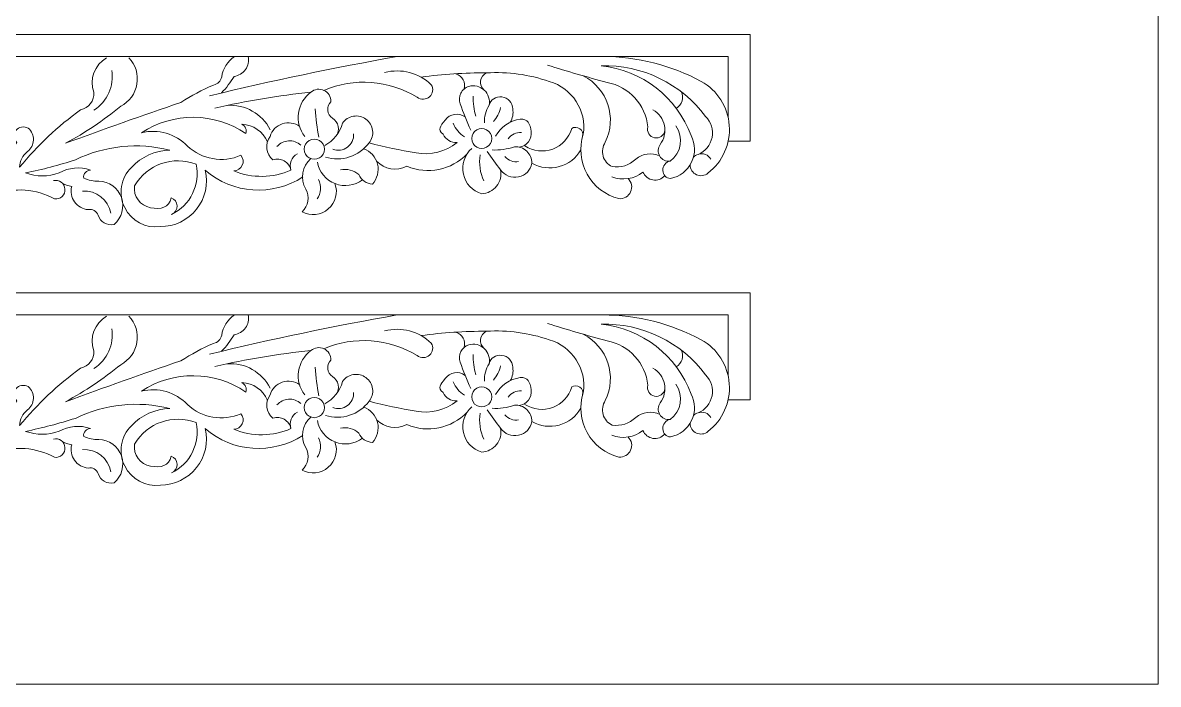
# Model space of a CAD drawing. Header units: millimetres. Extents: x 5148 to 5392, y 1931 to 2186.
# Drawn here: x 5275.2 to 5392.1, y 2064.4 to 2132.4 of the extents above; entities that cross this region are included whole.
import ezdxf

# ---------------------------------------------------------------- set-up
doc = ezdxf.new("R2010")
doc.units = ezdxf.units.MM
doc.header["$MEASUREMENT"] = 0
doc.layers.add('SITARA ALL', color=18, linetype='Continuous', true_color=0x000000)

msp = doc.modelspace()

# ---------------------------------------------------------------- linework, layer by layer
at = {"layer": 'SITARA ALL', "lineweight": 9}
for points, knots in [([(5148.05, 2186.35), (5148.05, 2186.35), (5392.05, 2186.35), (5392.05, 2186.35), (5392.05, 2186.35), (5392.05, 2064.35), (5392.05, 2064.35), (5392.05, 2064.35), (5148.05, 2064.35), (5148.05, 2064.35), (5148.05, 2064.35), (5148.05, 2186.35), (5148.05, 2186.35)], [0, 0, 0, 0, 0.25, 0.25, 0.25, 0.5, 0.5, 0.5, 0.75, 0.75, 0.75, 1, 1, 1, 1]), ([(5152.32, 2120.21), (5152.32, 2120.21), (5150.05, 2120.21), (5150.05, 2120.21), (5150.05, 2120.21), (5150.05, 2131.19), (5150.05, 2131.19), (5150.05, 2131.19), (5350.05, 2131.19), (5350.05, 2131.19), (5350.05, 2131.19), (5350.05, 2120.21), (5350.05, 2120.21), (5350.05, 2120.21), (5347.79, 2120.21), (5347.79, 2120.21)], [0, 0, 0, 0, 0.166667, 0.166667, 0.166667, 0.333333, 0.333333, 0.333333, 0.5, 0.5, 0.5, 0.666667, 0.666667, 0.666667, 1, 1, 1, 1]), ([(5347.79, 2122.64), (5347.79, 2122.64), (5347.79, 2128.93), (5347.79, 2128.93), (5347.79, 2128.93), (5152.32, 2128.93), (5152.32, 2128.93), (5152.32, 2128.93), (5152.32, 2122.64), (5152.32, 2122.64)], [0, 0, 0, 0, 0.25, 0.25, 0.25, 0.5, 0.5, 0.5, 1, 1, 1, 1]), ([(5265.72, 2114.22), (5269.3, 2115.03), (5272.44, 2117.12), (5274.58, 2120.1), (5274.25, 2120.43), (5274.21, 2120.95), (5274.49, 2121.33), (5274.77, 2121.7), (5275.34, 2121.78), (5275.75, 2121.56), (5276.1, 2121.26), (5276.3, 2120.81), (5276.29, 2120.34), (5276.27, 2119.87), (5276.04, 2119.43), (5275.67, 2119.15), (5275.17, 2118.76), (5274.88, 2118.17), (5274.87, 2117.54), (5276.69, 2119.78), (5278.8, 2121.76), (5281.14, 2123.45), (5281.99, 2123.62), (5282.58, 2124.39), (5282.52, 2125.25), (5282.02, 2126.59), (5282.57, 2128.09), (5283.82, 2128.79)], [0, 0, 0, 0, 0.1, 0.1, 0.1, 0.2, 0.2, 0.2, 0.3, 0.3, 0.3, 0.4, 0.4, 0.4, 0.5, 0.5, 0.5, 0.6, 0.6, 0.6, 0.7, 0.7, 0.7, 0.8, 0.8, 0.8, 1, 1, 1, 1]), ([(5296.97, 2128.93), (5296.27, 2128.44), (5295.79, 2127.69), (5295.66, 2126.84), (5295.58, 2126.42), (5295.25, 2126.08), (5294.82, 2126), (5293.65, 2125.49), (5292.53, 2124.89), (5291.45, 2124.21), (5287.49, 2122.85), (5283.54, 2121.45), (5279.6, 2120.01), (5281.61, 2121.09), (5283.51, 2122.37), (5285.27, 2123.81), (5286.16, 2124.27), (5286.77, 2125.12), (5286.94, 2126.1), (5287.1, 2127.08), (5286.8, 2128.08), (5286.11, 2128.8)], [0, 0, 0, 0, 0.125, 0.125, 0.125, 0.25, 0.25, 0.25, 0.375, 0.375, 0.375, 0.5, 0.5, 0.5, 0.625, 0.625, 0.625, 0.75, 0.75, 0.75, 1, 1, 1, 1]), ([(5295.65, 2125.19), (5296.14, 2125.7), (5296.57, 2126.28), (5296.93, 2126.89), (5297.4, 2126.95), (5297.83, 2127.2), (5298.11, 2127.59), (5298.38, 2127.98), (5298.48, 2128.46), (5298.38, 2128.93)], [0, 0, 0, 0, 0.25, 0.25, 0.25, 0.5, 0.5, 0.5, 1, 1, 1, 1]), ([(5343.87, 2117.78), (5343.87, 2117.35), (5344.13, 2116.95), (5344.53, 2116.77), (5344.92, 2116.59), (5345.38, 2116.65), (5345.71, 2116.94), (5347.22, 2118.1), (5348.04, 2119.95), (5347.9, 2121.85), (5347.76, 2123.75), (5346.69, 2125.44), (5345.02, 2126.37), (5341.91, 2128.05), (5338.43, 2128.93), (5334.89, 2128.93)], [0, 0, 0, 0, 0.166667, 0.166667, 0.166667, 0.333333, 0.333333, 0.333333, 0.5, 0.5, 0.5, 0.666667, 0.666667, 0.666667, 1, 1, 1, 1]), ([(5312.43, 2127.28), (5314.14, 2127.74), (5315.97, 2127.26), (5317.23, 2126.02), (5317.48, 2125.62), (5317.41, 2125.1), (5317.06, 2124.79), (5316.71, 2124.47), (5316.16, 2124.47), (5315.78, 2124.75), (5312.88, 2126.51), (5309.3, 2126.78), (5306.17, 2125.45)], [0, 0, 0, 0, 0.2, 0.2, 0.2, 0.4, 0.4, 0.4, 0.6, 0.6, 0.6, 1, 1, 1, 1]), ([(5316.19, 2126.81), (5318.42, 2127.11), (5320.67, 2127.26), (5322.92, 2127.25), (5325.1, 2127.38), (5327.29, 2127.08), (5329.36, 2126.37), (5331.73, 2125.7), (5333.24, 2123.37), (5332.88, 2120.93), (5332.43, 2119.57), (5332.58, 2118.08), (5333.27, 2116.82), (5333.97, 2115.57), (5335.15, 2114.66), (5336.54, 2114.31), (5337.05, 2114.26), (5337.54, 2114.54), (5337.75, 2115.01), (5337.96, 2115.48), (5337.86, 2116.02), (5337.48, 2116.37)], [0, 0, 0, 0, 0.125, 0.125, 0.125, 0.25, 0.25, 0.25, 0.375, 0.375, 0.375, 0.5, 0.5, 0.5, 0.625, 0.625, 0.625, 0.75, 0.75, 0.75, 1, 1, 1, 1]), ([(5322.92, 2127.25), (5322.59, 2127.1), (5322.36, 2126.79), (5322.31, 2126.42), (5322.27, 2126.06), (5322.41, 2125.71), (5322.69, 2125.48)], [0, 0, 0, 0, 0.333333, 0.333333, 0.333333, 1, 1, 1, 1]), ([(5341.27, 2121.33), (5341.24, 2121.09), (5341.11, 2120.86), (5340.9, 2120.72), (5340.7, 2120.58), (5340.45, 2120.52), (5340.21, 2120.57), (5339.96, 2120.62), (5339.75, 2120.77), (5339.62, 2120.98), (5339.49, 2121.19), (5339.46, 2121.45), (5339.53, 2121.69), (5339.28, 2123.97), (5337.58, 2125.82), (5335.33, 2126.27), (5333.27, 2126.81), (5331.23, 2127.41), (5329.19, 2128.05)], [0, 0, 0, 0, 0.142857, 0.142857, 0.142857, 0.285714, 0.285714, 0.285714, 0.428571, 0.428571, 0.428571, 0.571429, 0.571429, 0.571429, 0.714286, 0.714286, 0.714286, 1, 1, 1, 1]), ([(5341.82, 2118.17), (5341.36, 2118.1), (5341.03, 2117.67), (5341.07, 2117.21), (5341.11, 2116.74), (5341.39, 2116.39), (5341.86, 2116.39), (5342.8, 2116.57), (5343.61, 2117.19), (5344.02, 2118.06), (5344.44, 2118.93), (5344.42, 2119.94), (5343.97, 2120.79), (5342.5, 2124.75), (5338.91, 2127.54), (5334.7, 2127.97), (5338.92, 2128.1), (5342.95, 2126.15), (5345.47, 2122.76), (5346.04, 2122.2), (5346.28, 2121.39), (5346.13, 2120.6), (5345.97, 2119.82), (5345.43, 2119.16), (5344.69, 2118.86), (5344.51, 2118.81), (5344.35, 2118.72), (5344.22, 2118.59)], [0, 0, 0, 0, 0.1, 0.1, 0.1, 0.2, 0.2, 0.2, 0.3, 0.3, 0.3, 0.4, 0.4, 0.4, 0.5, 0.5, 0.5, 0.6, 0.6, 0.6, 0.7, 0.7, 0.7, 0.8, 0.8, 0.8, 1, 1, 1, 1]), ([(5322.7, 2122.1), (5322.69, 2122.74), (5322.85, 2123.37), (5323.18, 2123.91), (5323.3, 2124.48), (5323.11, 2125.08), (5322.68, 2125.48), (5322.26, 2125.87), (5321.65, 2126.02), (5321.09, 2125.86), (5320.73, 2125.74), (5320.44, 2125.49), (5320.27, 2125.15), (5320.11, 2124.82), (5320.09, 2124.43), (5320.22, 2124.08), (5320.53, 2123.16), (5320.89, 2122.26), (5321.29, 2121.37)], [0, 0, 0, 0, 0.142857, 0.142857, 0.142857, 0.285714, 0.285714, 0.285714, 0.428571, 0.428571, 0.428571, 0.571429, 0.571429, 0.571429, 0.714286, 0.714286, 0.714286, 1, 1, 1, 1]), ([(5332.88, 2126.94), (5335.36, 2125.66), (5336.37, 2122.62), (5335.14, 2120.11), (5334.86, 2119.69), (5334.78, 2119.17), (5334.91, 2118.69), (5335.05, 2118.21), (5335.39, 2117.81), (5335.84, 2117.6), (5336.73, 2117.46), (5337.63, 2117.75), (5338.27, 2118.38), (5338.96, 2118.96), (5339.93, 2119.08), (5340.74, 2118.69)], [0, 0, 0, 0, 0.166667, 0.166667, 0.166667, 0.333333, 0.333333, 0.333333, 0.5, 0.5, 0.5, 0.666667, 0.666667, 0.666667, 1, 1, 1, 1]), ([(5304.21, 2120.71), (5303.69, 2121.39), (5303.45, 2122.26), (5303.57, 2123.12), (5303.69, 2123.98), (5304.15, 2124.75), (5304.85, 2125.26), (5305.22, 2125.59), (5305.75, 2125.66), (5306.19, 2125.45), (5306.63, 2125.24), (5306.91, 2124.78), (5306.9, 2124.28), (5306.66, 2124.05), (5306.54, 2123.72), (5306.57, 2123.39), (5306.6, 2123.06), (5306.79, 2122.76), (5307.07, 2122.58), (5307.38, 2122.4), (5307.59, 2122.09), (5307.66, 2121.74), (5307.73, 2121.39), (5307.64, 2121.02), (5307.43, 2120.74)], [0, 0, 0, 0, 0.111111, 0.111111, 0.111111, 0.222222, 0.222222, 0.222222, 0.333333, 0.333333, 0.333333, 0.444444, 0.444444, 0.444444, 0.555556, 0.555556, 0.555556, 0.666667, 0.666667, 0.666667, 0.777778, 0.777778, 0.777778, 1, 1, 1, 1]), ([(5325.36, 2122.17), (5325.61, 2122.58), (5325.7, 2123.07), (5325.61, 2123.54), (5325.61, 2124.17), (5325.13, 2124.7), (5324.51, 2124.77), (5323.88, 2124.84), (5323.33, 2124.52), (5323.18, 2123.91)], [0, 0, 0, 0, 0.25, 0.25, 0.25, 0.5, 0.5, 0.5, 1, 1, 1, 1]), ([(5303.45, 2118.91), (5302.85, 2118.59), (5302.57, 2117.88), (5302.79, 2117.24), (5300.92, 2116.42), (5298.8, 2116.39), (5296.91, 2117.16), (5297.29, 2117.17), (5297.62, 2117.4), (5297.78, 2117.74), (5297.93, 2118.08), (5297.88, 2118.48), (5297.64, 2118.77), (5295.78, 2117.96), (5293.62, 2118.34), (5292.13, 2119.72), (5290.91, 2120.99), (5289.11, 2121.51), (5287.4, 2121.09), (5290.67, 2123.24), (5294.93, 2123.21), (5298.16, 2121), (5298.27, 2121.37), (5298.1, 2121.78), (5297.75, 2121.96), (5298.91, 2121.93), (5299.93, 2121.21), (5300.36, 2120.14)], [0, 0, 0, 0, 0.1, 0.1, 0.1, 0.2, 0.2, 0.2, 0.3, 0.3, 0.3, 0.4, 0.4, 0.4, 0.5, 0.5, 0.5, 0.6, 0.6, 0.6, 0.7, 0.7, 0.7, 0.8, 0.8, 0.8, 1, 1, 1, 1]), ([(5306.35, 2118.58), (5308, 2118.07), (5309.8, 2118.66), (5310.83, 2120.05), (5311.12, 2120.41), (5311.25, 2120.87), (5311.19, 2121.33), (5311.13, 2121.79), (5310.89, 2122.2), (5310.51, 2122.48), (5310.14, 2122.76), (5309.68, 2122.87), (5309.22, 2122.79), (5308.76, 2122.72), (5308.36, 2122.46), (5308.1, 2122.08), (5307.84, 2121.09), (5307.17, 2120.25), (5306.26, 2119.79)], [0, 0, 0, 0, 0.142857, 0.142857, 0.142857, 0.285714, 0.285714, 0.285714, 0.428571, 0.428571, 0.428571, 0.571429, 0.571429, 0.571429, 0.714286, 0.714286, 0.714286, 1, 1, 1, 1]), ([(5320.72, 2122.71), (5320.06, 2123.19), (5319.14, 2123.05), (5318.65, 2122.39), (5318.17, 2121.74), (5317.82, 2121.44), (5318.46, 2120.95), (5318.7, 2120.39), (5319.27, 2120.04), (5319.88, 2120.09), (5318.7, 2119.13), (5317.16, 2118.74), (5315.66, 2119.02), (5314.04, 2119.29), (5312.42, 2119.63), (5310.83, 2120.05)], [0, 0, 0, 0, 0.166667, 0.166667, 0.166667, 0.333333, 0.333333, 0.333333, 0.5, 0.5, 0.5, 0.666667, 0.666667, 0.666667, 1, 1, 1, 1]), ([(5326.28, 2119.6), (5327.06, 2119.72), (5327.6, 2120.44), (5327.51, 2121.22), (5327.42, 2122.01), (5327.17, 2122.54), (5326.38, 2122.48), (5325.31, 2122.33), (5324.38, 2121.69), (5323.85, 2120.75)], [0, 0, 0, 0, 0.25, 0.25, 0.25, 0.5, 0.5, 0.5, 1, 1, 1, 1]), ([(5340.05, 2123.45), (5340.65, 2123.1), (5341.08, 2122.52), (5341.22, 2121.84), (5341.36, 2121.16), (5341.21, 2120.45), (5340.8, 2119.89), (5340.54, 2119.54), (5340.52, 2119.06), (5340.74, 2118.69), (5340.97, 2118.31), (5341.39, 2118.11), (5341.82, 2118.17), (5342.97, 2119.02), (5343.23, 2120.63), (5342.4, 2121.79)], [0, 0, 0, 0, 0.166667, 0.166667, 0.166667, 0.333333, 0.333333, 0.333333, 0.5, 0.5, 0.5, 0.666667, 0.666667, 0.666667, 1, 1, 1, 1]), ([(5303.69, 2121.73), (5303.17, 2122.11), (5302.5, 2122.21), (5301.9, 2122.01), (5301.29, 2121.8), (5300.83, 2121.32), (5300.65, 2120.71), (5300.07, 2119.96), (5300.2, 2118.89), (5300.94, 2118.31), (5301.33, 2118.44), (5301.75, 2118.39), (5302.1, 2118.19), (5302.46, 2117.99), (5302.71, 2117.64), (5302.79, 2117.24)], [0, 0, 0, 0, 0.166667, 0.166667, 0.166667, 0.333333, 0.333333, 0.333333, 0.5, 0.5, 0.5, 0.666667, 0.666667, 0.666667, 1, 1, 1, 1]), ([(5323.45, 2120.49), (5323.45, 2120.86), (5323.25, 2121.2), (5322.93, 2121.38), (5322.61, 2121.56), (5322.22, 2121.56), (5321.91, 2121.38), (5321.59, 2121.2), (5321.39, 2120.86), (5321.39, 2120.49), (5321.39, 2120.12), (5321.59, 2119.79), (5321.91, 2119.6), (5322.22, 2119.42), (5322.61, 2119.42), (5322.93, 2119.6), (5323.25, 2119.79), (5323.45, 2120.12), (5323.45, 2120.49)], [0, 0, 0, 0, 0.166667, 0.166667, 0.166667, 0.333333, 0.333333, 0.333333, 0.5, 0.5, 0.5, 0.666667, 0.666667, 0.666667, 0.833333, 0.833333, 0.833333, 1, 1, 1, 1]), ([(5332.81, 2120.71), (5332.88, 2121.01), (5332.77, 2121.33), (5332.52, 2121.5), (5332.26, 2121.68), (5331.93, 2121.69), (5331.68, 2121.52), (5331.4, 2120.55), (5330.67, 2119.76), (5329.73, 2119.41), (5328.78, 2119.06), (5327.71, 2119.18), (5326.86, 2119.73)], [0, 0, 0, 0, 0.2, 0.2, 0.2, 0.4, 0.4, 0.4, 0.6, 0.6, 0.6, 1, 1, 1, 1]), ([(5279.21, 2115.95), (5279.52, 2115.75), (5279.86, 2115.62), (5280.23, 2115.56), (5280.08, 2115.01), (5280.19, 2114.43), (5280.52, 2113.97), (5280.85, 2113.51), (5281.36, 2113.22), (5281.93, 2113.18), (5282.36, 2113.28), (5282.8, 2113.03), (5282.94, 2112.61), (5283.16, 2111.91), (5283.86, 2111.5), (5284.58, 2111.65), (5285.39, 2112.32), (5285.69, 2113.43), (5285.34, 2114.43), (5284.99, 2115.42), (5284.07, 2116.09), (5283.02, 2116.11), (5282.48, 2116.09), (5281.95, 2116.2), (5281.46, 2116.43), (5281.43, 2116.64), (5281.49, 2116.85), (5281.63, 2117.01), (5281.76, 2117.16), (5281.96, 2117.25), (5282.17, 2117.25), (5281.09, 2117.62), (5279.92, 2117.51), (5278.92, 2116.97), (5277.82, 2116.55), (5276.59, 2116.55), (5275.48, 2116.95), (5277.21, 2117.31), (5278.92, 2117.76), (5280.6, 2118.3), (5283.63, 2119.77), (5287.07, 2120.12), (5290.33, 2119.3), (5288.83, 2119.26), (5287.41, 2118.62), (5286.37, 2117.53), (5285.27, 2116.45), (5284.99, 2114.78), (5285.68, 2113.39), (5286.37, 2112.01), (5287.83, 2111.21), (5289.36, 2111.44), (5290.8, 2111.43), (5292.17, 2112.09), (5293.07, 2113.22), (5293.97, 2114.35), (5294.3, 2115.82), (5293.96, 2117.23), (5296.79, 2114.79), (5300.89, 2114.51), (5304.02, 2116.54)], [0, 0, 0, 0, 0.047619, 0.047619, 0.047619, 0.095238, 0.095238, 0.095238, 0.142857, 0.142857, 0.142857, 0.190476, 0.190476, 0.190476, 0.238095, 0.238095, 0.238095, 0.285714, 0.285714, 0.285714, 0.333333, 0.333333, 0.333333, 0.380952, 0.380952, 0.380952, 0.428571, 0.428571, 0.428571, 0.47619, 0.47619, 0.47619, 0.52381, 0.52381, 0.52381, 0.571429, 0.571429, 0.571429, 0.619048, 0.619048, 0.619048, 0.666667, 0.666667, 0.666667, 0.714286, 0.714286, 0.714286, 0.761905, 0.761905, 0.761905, 0.809524, 0.809524, 0.809524, 0.857143, 0.857143, 0.857143, 0.904762, 0.904762, 0.904762, 1, 1, 1, 1]), ([(5303.79, 2119.81), (5303.45, 2120.13), (5303, 2120.29), (5302.54, 2120.26), (5302.08, 2120.23), (5301.65, 2120.02), (5301.35, 2119.67)], [0, 0, 0, 0, 0.333333, 0.333333, 0.333333, 1, 1, 1, 1]), ([(5306.23, 2119.39), (5306.23, 2119.76), (5306.04, 2120.11), (5305.72, 2120.29), (5305.4, 2120.48), (5305, 2120.48), (5304.68, 2120.29), (5304.36, 2120.11), (5304.16, 2119.76), (5304.16, 2119.39), (5304.16, 2119.02), (5304.36, 2118.68), (5304.68, 2118.5), (5305, 2118.31), (5305.4, 2118.31), (5305.72, 2118.5), (5306.04, 2118.68), (5306.23, 2119.02), (5306.23, 2119.39)], [0, 0, 0, 0, 0.166667, 0.166667, 0.166667, 0.333333, 0.333333, 0.333333, 0.5, 0.5, 0.5, 0.666667, 0.666667, 0.666667, 0.833333, 0.833333, 0.833333, 1, 1, 1, 1]), ([(5307.1, 2119.4), (5307.6, 2119.21), (5308.17, 2119.28), (5308.6, 2119.6), (5309.03, 2119.92), (5309.27, 2120.43), (5309.24, 2120.97)], [0, 0, 0, 0, 0.333333, 0.333333, 0.333333, 1, 1, 1, 1]), ([(5307.88, 2117.29), (5308.56, 2117.41), (5309.25, 2117.22), (5309.78, 2116.78), (5310.03, 2116.22), (5310.56, 2115.84), (5311.17, 2115.8), (5311.68, 2116.36), (5311.88, 2117.13), (5311.7, 2117.86), (5311.52, 2118.6), (5310.99, 2119.19), (5310.28, 2119.45)], [0, 0, 0, 0, 0.2, 0.2, 0.2, 0.4, 0.4, 0.4, 0.6, 0.6, 0.6, 1, 1, 1, 1]), ([(5311.61, 2118.16), (5312.41, 2117.32), (5313.67, 2117.11), (5314.71, 2117.64), (5316.84, 2116.74), (5319.31, 2117.25), (5320.92, 2118.92)], [0, 0, 0, 0, 0.333333, 0.333333, 0.333333, 1, 1, 1, 1]), ([(5321.4, 2119.48), (5320.66, 2118.82), (5320.33, 2117.81), (5320.54, 2116.84), (5320.75, 2115.87), (5321.47, 2115.1), (5322.42, 2114.82), (5323.02, 2114.85), (5323.58, 2115.13), (5323.95, 2115.6), (5324.33, 2116.07), (5324.48, 2116.68), (5324.36, 2117.27)], [0, 0, 0, 0, 0.2, 0.2, 0.2, 0.4, 0.4, 0.4, 0.6, 0.6, 0.6, 1, 1, 1, 1]), ([(5322.98, 2119.17), (5323.42, 2118.52), (5323.89, 2117.89), (5324.36, 2117.27), (5324.78, 2116.68), (5325.51, 2116.4), (5326.21, 2116.55), (5326.92, 2116.71), (5327.46, 2117.25), (5327.59, 2117.96)], [0, 0, 0, 0, 0.25, 0.25, 0.25, 0.5, 0.5, 0.5, 1, 1, 1, 1]), ([(5323.49, 2119.32), (5324.26, 2119.28), (5325.04, 2119.39), (5325.78, 2119.64), (5326.25, 2119.68), (5326.71, 2119.52), (5327.06, 2119.2), (5327.4, 2118.88), (5327.6, 2118.43), (5327.59, 2117.96), (5328.44, 2117.47), (5329.45, 2117.35), (5330.4, 2117.6), (5331.34, 2117.86), (5332.14, 2118.48), (5332.62, 2119.33)], [0, 0, 0, 0, 0.166667, 0.166667, 0.166667, 0.333333, 0.333333, 0.333333, 0.5, 0.5, 0.5, 0.666667, 0.666667, 0.666667, 1, 1, 1, 1]), ([(5290.49, 2112.68), (5292.43, 2113.61), (5293.48, 2115.75), (5293.03, 2117.85), (5290.66, 2118.77), (5287.97, 2117.83), (5286.69, 2115.63), (5286.55, 2114.56), (5287.27, 2113.57), (5288.34, 2113.38), (5289.4, 2113.19), (5290.23, 2113.35), (5290.46, 2114.4), (5290.82, 2114.28), (5291.07, 2113.94), (5291.07, 2113.56), (5291.08, 2113.18), (5290.85, 2112.83), (5290.49, 2112.68)], [0, 0, 0, 0, 0.166667, 0.166667, 0.166667, 0.333333, 0.333333, 0.333333, 0.5, 0.5, 0.5, 0.666667, 0.666667, 0.666667, 0.833333, 0.833333, 0.833333, 1, 1, 1, 1]), ([(5304.83, 2118.43), (5303.92, 2117.64), (5303.7, 2116.32), (5304.31, 2115.29), (5304.74, 2114.52), (5304.58, 2113.56), (5303.93, 2112.96), (5304.81, 2112.49), (5305.88, 2112.6), (5306.63, 2113.25), (5307.38, 2113.9), (5307.66, 2114.93), (5307.32, 2115.86)], [0, 0, 0, 0, 0.2, 0.2, 0.2, 0.4, 0.4, 0.4, 0.6, 0.6, 0.6, 1, 1, 1, 1]), ([(5305.51, 2118.07), (5305.69, 2117.07), (5306.38, 2116.23), (5307.33, 2115.86), (5308.27, 2115.49), (5309.34, 2115.63), (5310.15, 2116.25)], [0, 0, 0, 0, 0.333333, 0.333333, 0.333333, 1, 1, 1, 1]), ([(5335.81, 2116.55), (5336.9, 2116.14), (5338.11, 2116.32), (5339.02, 2117.04), (5339.2, 2116.61), (5339.59, 2116.31), (5340.04, 2116.23), (5340.5, 2116.16), (5340.95, 2116.32), (5341.26, 2116.67)], [0, 0, 0, 0, 0.25, 0.25, 0.25, 0.5, 0.5, 0.5, 1, 1, 1, 1]), ([(5265.77, 2113.29), (5268.02, 2113.33), (5270.24, 2113.82), (5272.3, 2114.74), (5274.33, 2115.49), (5276.57, 2115.32), (5278.47, 2114.28), (5278.75, 2114.25), (5279.03, 2114.34), (5279.24, 2114.54), (5279.44, 2114.73), (5279.55, 2115.01), (5279.53, 2115.29), (5279.52, 2115.57), (5279.37, 2115.83), (5279.15, 2116), (5278.92, 2116.17), (5278.63, 2116.23), (5278.35, 2116.17)], [0, 0, 0, 0, 0.142857, 0.142857, 0.142857, 0.285714, 0.285714, 0.285714, 0.428571, 0.428571, 0.428571, 0.571429, 0.571429, 0.571429, 0.714286, 0.714286, 0.714286, 1, 1, 1, 1]), ([(5152.32, 2093.63), (5152.32, 2093.63), (5150.05, 2093.63), (5150.05, 2093.63), (5150.05, 2093.63), (5150.05, 2104.61), (5150.05, 2104.61), (5150.05, 2104.61), (5350.05, 2104.61), (5350.05, 2104.61), (5350.05, 2104.61), (5350.05, 2093.63), (5350.05, 2093.63), (5350.05, 2093.63), (5347.79, 2093.63), (5347.79, 2093.63)], [0, 0, 0, 0, 0.166667, 0.166667, 0.166667, 0.333333, 0.333333, 0.333333, 0.5, 0.5, 0.5, 0.666667, 0.666667, 0.666667, 1, 1, 1, 1]), ([(5347.79, 2096.06), (5347.79, 2096.06), (5347.79, 2102.35), (5347.79, 2102.35), (5347.79, 2102.35), (5152.32, 2102.35), (5152.32, 2102.35), (5152.32, 2102.35), (5152.32, 2096.06), (5152.32, 2096.06)], [0, 0, 0, 0, 0.25, 0.25, 0.25, 0.5, 0.5, 0.5, 1, 1, 1, 1]), ([(5265.72, 2087.64), (5269.3, 2088.45), (5272.44, 2090.54), (5274.58, 2093.52), (5274.25, 2093.85), (5274.21, 2094.37), (5274.49, 2094.74), (5274.77, 2095.12), (5275.34, 2095.2), (5275.75, 2094.98), (5276.1, 2094.67), (5276.3, 2094.23), (5276.29, 2093.76), (5276.27, 2093.29), (5276.04, 2092.85), (5275.67, 2092.57), (5275.17, 2092.18), (5274.88, 2091.59), (5274.87, 2090.96), (5276.69, 2093.19), (5278.8, 2095.18), (5281.14, 2096.87), (5281.99, 2097.03), (5282.58, 2097.81), (5282.52, 2098.67), (5282.02, 2100.01), (5282.57, 2101.51), (5283.82, 2102.21)], [0, 0, 0, 0, 0.1, 0.1, 0.1, 0.2, 0.2, 0.2, 0.3, 0.3, 0.3, 0.4, 0.4, 0.4, 0.5, 0.5, 0.5, 0.6, 0.6, 0.6, 0.7, 0.7, 0.7, 0.8, 0.8, 0.8, 1, 1, 1, 1]), ([(5296.97, 2102.35), (5296.27, 2101.86), (5295.79, 2101.11), (5295.66, 2100.26), (5295.58, 2099.83), (5295.25, 2099.5), (5294.82, 2099.42), (5293.65, 2098.91), (5292.53, 2098.31), (5291.45, 2097.63), (5287.49, 2096.27), (5283.54, 2094.87), (5279.6, 2093.42), (5281.61, 2094.51), (5283.51, 2095.78), (5285.27, 2097.23), (5286.16, 2097.69), (5286.77, 2098.54), (5286.94, 2099.52), (5287.1, 2100.5), (5286.8, 2101.5), (5286.11, 2102.22)], [0, 0, 0, 0, 0.125, 0.125, 0.125, 0.25, 0.25, 0.25, 0.375, 0.375, 0.375, 0.5, 0.5, 0.5, 0.625, 0.625, 0.625, 0.75, 0.75, 0.75, 1, 1, 1, 1]), ([(5295.65, 2098.61), (5296.14, 2099.12), (5296.57, 2099.69), (5296.93, 2100.31), (5297.4, 2100.37), (5297.83, 2100.62), (5298.11, 2101.01), (5298.38, 2101.4), (5298.48, 2101.88), (5298.38, 2102.35)], [0, 0, 0, 0, 0.25, 0.25, 0.25, 0.5, 0.5, 0.5, 1, 1, 1, 1]), ([(5341.27, 2094.75), (5341.24, 2094.5), (5341.11, 2094.28), (5340.9, 2094.14), (5340.7, 2093.99), (5340.45, 2093.94), (5340.21, 2093.99), (5339.96, 2094.04), (5339.75, 2094.19), (5339.62, 2094.4), (5339.49, 2094.61), (5339.46, 2094.87), (5339.53, 2095.11), (5339.28, 2097.39), (5337.58, 2099.24), (5335.33, 2099.69), (5333.27, 2100.23), (5331.23, 2100.83), (5329.19, 2101.47)], [0, 0, 0, 0, 0.142857, 0.142857, 0.142857, 0.285714, 0.285714, 0.285714, 0.428571, 0.428571, 0.428571, 0.571429, 0.571429, 0.571429, 0.714286, 0.714286, 0.714286, 1, 1, 1, 1]), ([(5341.82, 2091.59), (5341.36, 2091.51), (5341.03, 2091.09), (5341.07, 2090.62), (5341.11, 2090.16), (5341.39, 2089.8), (5341.86, 2089.81), (5342.8, 2089.99), (5343.61, 2090.61), (5344.02, 2091.48), (5344.44, 2092.35), (5344.42, 2093.35), (5343.97, 2094.21), (5342.5, 2098.17), (5338.91, 2100.96), (5334.7, 2101.39), (5338.92, 2101.52), (5342.95, 2099.57), (5345.47, 2096.18), (5346.04, 2095.62), (5346.28, 2094.81), (5346.13, 2094.02), (5345.97, 2093.24), (5345.43, 2092.58), (5344.69, 2092.27), (5344.51, 2092.23), (5344.35, 2092.13), (5344.22, 2092.01)], [0, 0, 0, 0, 0.1, 0.1, 0.1, 0.2, 0.2, 0.2, 0.3, 0.3, 0.3, 0.4, 0.4, 0.4, 0.5, 0.5, 0.5, 0.6, 0.6, 0.6, 0.7, 0.7, 0.7, 0.8, 0.8, 0.8, 1, 1, 1, 1]), ([(5343.87, 2091.2), (5343.87, 2090.76), (5344.13, 2090.37), (5344.53, 2090.19), (5344.92, 2090.01), (5345.38, 2090.07), (5345.71, 2090.36), (5347.22, 2091.52), (5348.04, 2093.37), (5347.9, 2095.27), (5347.76, 2097.17), (5346.69, 2098.86), (5345.02, 2099.79), (5341.91, 2101.47), (5338.43, 2102.35), (5334.89, 2102.35)], [0, 0, 0, 0, 0.166667, 0.166667, 0.166667, 0.333333, 0.333333, 0.333333, 0.5, 0.5, 0.5, 0.666667, 0.666667, 0.666667, 1, 1, 1, 1]), ([(5312.43, 2100.7), (5314.14, 2101.16), (5315.97, 2100.68), (5317.23, 2099.44), (5317.48, 2099.04), (5317.41, 2098.52), (5317.06, 2098.21), (5316.71, 2097.89), (5316.16, 2097.89), (5315.78, 2098.17), (5312.88, 2099.93), (5309.3, 2100.19), (5306.17, 2098.87)], [0, 0, 0, 0, 0.2, 0.2, 0.2, 0.4, 0.4, 0.4, 0.6, 0.6, 0.6, 1, 1, 1, 1]), ([(5316.19, 2100.22), (5318.42, 2100.53), (5320.67, 2100.68), (5322.92, 2100.67), (5325.1, 2100.8), (5327.29, 2100.5), (5329.36, 2099.79), (5331.73, 2099.12), (5333.24, 2096.79), (5332.88, 2094.35), (5332.43, 2092.98), (5332.58, 2091.5), (5333.27, 2090.24), (5333.97, 2088.99), (5335.15, 2088.08), (5336.54, 2087.73), (5337.05, 2087.68), (5337.54, 2087.96), (5337.75, 2088.43), (5337.96, 2088.9), (5337.86, 2089.44), (5337.48, 2089.79)], [0, 0, 0, 0, 0.125, 0.125, 0.125, 0.25, 0.25, 0.25, 0.375, 0.375, 0.375, 0.5, 0.5, 0.5, 0.625, 0.625, 0.625, 0.75, 0.75, 0.75, 1, 1, 1, 1]), ([(5322.92, 2100.67), (5322.59, 2100.52), (5322.36, 2100.2), (5322.31, 2099.84), (5322.27, 2099.48), (5322.41, 2099.12), (5322.69, 2098.89)], [0, 0, 0, 0, 0.333333, 0.333333, 0.333333, 1, 1, 1, 1]), ([(5332.88, 2100.36), (5335.36, 2099.08), (5336.37, 2096.04), (5335.14, 2093.53), (5334.86, 2093.11), (5334.78, 2092.59), (5334.91, 2092.11), (5335.05, 2091.63), (5335.39, 2091.23), (5335.84, 2091.02), (5336.73, 2090.88), (5337.63, 2091.17), (5338.27, 2091.8), (5338.96, 2092.38), (5339.93, 2092.5), (5340.74, 2092.11)], [0, 0, 0, 0, 0.166667, 0.166667, 0.166667, 0.333333, 0.333333, 0.333333, 0.5, 0.5, 0.5, 0.666667, 0.666667, 0.666667, 1, 1, 1, 1]), ([(5304.21, 2094.13), (5303.69, 2094.81), (5303.45, 2095.68), (5303.57, 2096.54), (5303.69, 2097.39), (5304.15, 2098.17), (5304.85, 2098.68), (5305.22, 2099), (5305.75, 2099.08), (5306.19, 2098.87), (5306.63, 2098.66), (5306.91, 2098.19), (5306.9, 2097.7), (5306.66, 2097.47), (5306.54, 2097.14), (5306.57, 2096.81), (5306.6, 2096.48), (5306.79, 2096.18), (5307.07, 2096), (5307.38, 2095.82), (5307.59, 2095.51), (5307.66, 2095.16), (5307.73, 2094.81), (5307.64, 2094.44), (5307.43, 2094.16)], [0, 0, 0, 0, 0.111111, 0.111111, 0.111111, 0.222222, 0.222222, 0.222222, 0.333333, 0.333333, 0.333333, 0.444444, 0.444444, 0.444444, 0.555556, 0.555556, 0.555556, 0.666667, 0.666667, 0.666667, 0.777778, 0.777778, 0.777778, 1, 1, 1, 1]), ([(5322.7, 2095.52), (5322.69, 2096.16), (5322.85, 2096.79), (5323.18, 2097.33), (5323.3, 2097.9), (5323.11, 2098.5), (5322.68, 2098.89), (5322.26, 2099.29), (5321.65, 2099.44), (5321.09, 2099.27), (5320.73, 2099.16), (5320.44, 2098.91), (5320.27, 2098.57), (5320.11, 2098.24), (5320.09, 2097.85), (5320.22, 2097.5), (5320.53, 2096.58), (5320.89, 2095.68), (5321.29, 2094.79)], [0, 0, 0, 0, 0.142857, 0.142857, 0.142857, 0.285714, 0.285714, 0.285714, 0.428571, 0.428571, 0.428571, 0.571429, 0.571429, 0.571429, 0.714286, 0.714286, 0.714286, 1, 1, 1, 1]), ([(5325.36, 2095.59), (5325.61, 2096), (5325.7, 2096.49), (5325.61, 2096.96), (5325.61, 2097.59), (5325.13, 2098.12), (5324.51, 2098.19), (5323.88, 2098.26), (5323.33, 2097.94), (5323.18, 2097.33)], [0, 0, 0, 0, 0.25, 0.25, 0.25, 0.5, 0.5, 0.5, 1, 1, 1, 1]), ([(5303.45, 2092.33), (5302.85, 2092.01), (5302.57, 2091.3), (5302.79, 2090.65), (5300.92, 2089.84), (5298.8, 2089.81), (5296.91, 2090.58), (5297.29, 2090.59), (5297.62, 2090.82), (5297.78, 2091.16), (5297.93, 2091.5), (5297.88, 2091.9), (5297.64, 2092.19), (5295.78, 2091.38), (5293.62, 2091.75), (5292.13, 2093.13), (5290.91, 2094.4), (5289.11, 2094.93), (5287.4, 2094.51), (5290.67, 2096.66), (5294.93, 2096.62), (5298.16, 2094.41), (5298.27, 2094.79), (5298.1, 2095.2), (5297.75, 2095.38), (5298.91, 2095.35), (5299.93, 2094.63), (5300.36, 2093.56)], [0, 0, 0, 0, 0.1, 0.1, 0.1, 0.2, 0.2, 0.2, 0.3, 0.3, 0.3, 0.4, 0.4, 0.4, 0.5, 0.5, 0.5, 0.6, 0.6, 0.6, 0.7, 0.7, 0.7, 0.8, 0.8, 0.8, 1, 1, 1, 1]), ([(5340.05, 2096.87), (5340.65, 2096.52), (5341.08, 2095.93), (5341.22, 2095.26), (5341.36, 2094.58), (5341.21, 2093.87), (5340.8, 2093.31), (5340.54, 2092.95), (5340.52, 2092.48), (5340.74, 2092.11), (5340.97, 2091.73), (5341.39, 2091.53), (5341.82, 2091.59), (5342.97, 2092.44), (5343.23, 2094.05), (5342.4, 2095.21)], [0, 0, 0, 0, 0.166667, 0.166667, 0.166667, 0.333333, 0.333333, 0.333333, 0.5, 0.5, 0.5, 0.666667, 0.666667, 0.666667, 1, 1, 1, 1]), ([(5303.69, 2095.15), (5303.17, 2095.53), (5302.5, 2095.63), (5301.9, 2095.43), (5301.29, 2095.22), (5300.83, 2094.74), (5300.65, 2094.12), (5300.07, 2093.38), (5300.2, 2092.31), (5300.94, 2091.72), (5301.33, 2091.85), (5301.75, 2091.81), (5302.1, 2091.61), (5302.46, 2091.4), (5302.71, 2091.06), (5302.79, 2090.65)], [0, 0, 0, 0, 0.166667, 0.166667, 0.166667, 0.333333, 0.333333, 0.333333, 0.5, 0.5, 0.5, 0.666667, 0.666667, 0.666667, 1, 1, 1, 1]), ([(5306.35, 2092), (5308, 2091.49), (5309.8, 2092.07), (5310.83, 2093.47), (5311.12, 2093.83), (5311.25, 2094.29), (5311.19, 2094.75), (5311.13, 2095.21), (5310.89, 2095.62), (5310.51, 2095.9), (5310.14, 2096.17), (5309.68, 2096.29), (5309.22, 2096.21), (5308.76, 2096.14), (5308.36, 2095.88), (5308.1, 2095.5), (5307.84, 2094.51), (5307.17, 2093.67), (5306.26, 2093.2)], [0, 0, 0, 0, 0.142857, 0.142857, 0.142857, 0.285714, 0.285714, 0.285714, 0.428571, 0.428571, 0.428571, 0.571429, 0.571429, 0.571429, 0.714286, 0.714286, 0.714286, 1, 1, 1, 1]), ([(5320.72, 2096.13), (5320.06, 2096.61), (5319.14, 2096.46), (5318.65, 2095.81), (5318.17, 2095.15), (5317.82, 2094.86), (5318.46, 2094.37), (5318.7, 2093.8), (5319.27, 2093.46), (5319.88, 2093.51), (5318.7, 2092.55), (5317.16, 2092.16), (5315.66, 2092.44), (5314.04, 2092.71), (5312.42, 2093.05), (5310.83, 2093.47)], [0, 0, 0, 0, 0.166667, 0.166667, 0.166667, 0.333333, 0.333333, 0.333333, 0.5, 0.5, 0.5, 0.666667, 0.666667, 0.666667, 1, 1, 1, 1]), ([(5326.28, 2093.02), (5327.06, 2093.14), (5327.6, 2093.86), (5327.51, 2094.64), (5327.42, 2095.42), (5327.17, 2095.96), (5326.38, 2095.9), (5325.31, 2095.75), (5324.38, 2095.11), (5323.85, 2094.17)], [0, 0, 0, 0, 0.25, 0.25, 0.25, 0.5, 0.5, 0.5, 1, 1, 1, 1]), ([(5307.1, 2092.82), (5307.6, 2092.63), (5308.17, 2092.7), (5308.6, 2093.02), (5309.03, 2093.34), (5309.27, 2093.85), (5309.24, 2094.38)], [0, 0, 0, 0, 0.333333, 0.333333, 0.333333, 1, 1, 1, 1]), ([(5323.45, 2093.91), (5323.45, 2094.28), (5323.25, 2094.62), (5322.93, 2094.8), (5322.61, 2094.98), (5322.22, 2094.98), (5321.91, 2094.8), (5321.59, 2094.62), (5321.39, 2094.28), (5321.39, 2093.91), (5321.39, 2093.54), (5321.59, 2093.2), (5321.91, 2093.02), (5322.22, 2092.84), (5322.61, 2092.84), (5322.93, 2093.02), (5323.25, 2093.2), (5323.45, 2093.54), (5323.45, 2093.91)], [0, 0, 0, 0, 0.166667, 0.166667, 0.166667, 0.333333, 0.333333, 0.333333, 0.5, 0.5, 0.5, 0.666667, 0.666667, 0.666667, 0.833333, 0.833333, 0.833333, 1, 1, 1, 1]), ([(5332.81, 2094.13), (5332.88, 2094.43), (5332.77, 2094.74), (5332.52, 2094.92), (5332.26, 2095.1), (5331.93, 2095.11), (5331.68, 2094.94), (5331.4, 2093.96), (5330.67, 2093.18), (5329.73, 2092.83), (5328.78, 2092.47), (5327.71, 2092.6), (5326.86, 2093.15)], [0, 0, 0, 0, 0.2, 0.2, 0.2, 0.4, 0.4, 0.4, 0.6, 0.6, 0.6, 1, 1, 1, 1]), ([(5279.21, 2089.37), (5279.52, 2089.17), (5279.86, 2089.04), (5280.23, 2088.98), (5280.08, 2088.43), (5280.19, 2087.85), (5280.52, 2087.39), (5280.85, 2086.93), (5281.36, 2086.64), (5281.93, 2086.6), (5282.36, 2086.69), (5282.8, 2086.45), (5282.94, 2086.03), (5283.16, 2085.33), (5283.86, 2084.92), (5284.58, 2085.07), (5285.39, 2085.74), (5285.69, 2086.85), (5285.34, 2087.85), (5284.99, 2088.84), (5284.07, 2089.51), (5283.02, 2089.52), (5282.48, 2089.51), (5281.95, 2089.62), (5281.46, 2089.85), (5281.43, 2090.06), (5281.49, 2090.27), (5281.63, 2090.42), (5281.76, 2090.58), (5281.96, 2090.67), (5282.17, 2090.67), (5281.09, 2091.03), (5279.92, 2090.93), (5278.92, 2090.39), (5277.82, 2089.97), (5276.59, 2089.97), (5275.48, 2090.37), (5277.21, 2090.73), (5278.92, 2091.17), (5280.6, 2091.71), (5283.63, 2093.19), (5287.07, 2093.54), (5290.33, 2092.72), (5288.83, 2092.67), (5287.41, 2092.04), (5286.37, 2090.95), (5285.27, 2089.87), (5284.99, 2088.2), (5285.68, 2086.81), (5286.37, 2085.43), (5287.83, 2084.63), (5289.36, 2084.85), (5290.8, 2084.85), (5292.17, 2085.5), (5293.07, 2086.64), (5293.97, 2087.77), (5294.3, 2089.24), (5293.96, 2090.65), (5296.79, 2088.21), (5300.89, 2087.93), (5304.02, 2089.96)], [0, 0, 0, 0, 0.047619, 0.047619, 0.047619, 0.095238, 0.095238, 0.095238, 0.142857, 0.142857, 0.142857, 0.190476, 0.190476, 0.190476, 0.238095, 0.238095, 0.238095, 0.285714, 0.285714, 0.285714, 0.333333, 0.333333, 0.333333, 0.380952, 0.380952, 0.380952, 0.428571, 0.428571, 0.428571, 0.47619, 0.47619, 0.47619, 0.52381, 0.52381, 0.52381, 0.571429, 0.571429, 0.571429, 0.619048, 0.619048, 0.619048, 0.666667, 0.666667, 0.666667, 0.714286, 0.714286, 0.714286, 0.761905, 0.761905, 0.761905, 0.809524, 0.809524, 0.809524, 0.857143, 0.857143, 0.857143, 0.904762, 0.904762, 0.904762, 1, 1, 1, 1]), ([(5303.79, 2093.23), (5303.45, 2093.55), (5303, 2093.71), (5302.54, 2093.68), (5302.08, 2093.65), (5301.65, 2093.44), (5301.35, 2093.09)], [0, 0, 0, 0, 0.333333, 0.333333, 0.333333, 1, 1, 1, 1]), ([(5306.23, 2092.81), (5306.23, 2093.18), (5306.04, 2093.52), (5305.72, 2093.71), (5305.4, 2093.89), (5305, 2093.89), (5304.68, 2093.71), (5304.36, 2093.52), (5304.16, 2093.18), (5304.16, 2092.81), (5304.16, 2092.44), (5304.36, 2092.1), (5304.68, 2091.92), (5305, 2091.73), (5305.4, 2091.73), (5305.72, 2091.92), (5306.04, 2092.1), (5306.23, 2092.44), (5306.23, 2092.81)], [0, 0, 0, 0, 0.166667, 0.166667, 0.166667, 0.333333, 0.333333, 0.333333, 0.5, 0.5, 0.5, 0.666667, 0.666667, 0.666667, 0.833333, 0.833333, 0.833333, 1, 1, 1, 1]), ([(5290.49, 2086.1), (5292.43, 2087.03), (5293.48, 2089.16), (5293.03, 2091.27), (5290.66, 2092.19), (5287.97, 2091.25), (5286.69, 2089.05), (5286.55, 2087.98), (5287.27, 2086.98), (5288.34, 2086.8), (5289.4, 2086.61), (5290.23, 2086.77), (5290.46, 2087.82), (5290.82, 2087.7), (5291.07, 2087.36), (5291.07, 2086.98), (5291.08, 2086.59), (5290.85, 2086.24), (5290.49, 2086.1)], [0, 0, 0, 0, 0.166667, 0.166667, 0.166667, 0.333333, 0.333333, 0.333333, 0.5, 0.5, 0.5, 0.666667, 0.666667, 0.666667, 0.833333, 0.833333, 0.833333, 1, 1, 1, 1]), ([(5307.88, 2090.71), (5308.56, 2090.83), (5309.25, 2090.64), (5309.78, 2090.19), (5310.03, 2089.64), (5310.56, 2089.26), (5311.17, 2089.22), (5311.68, 2089.78), (5311.88, 2090.55), (5311.7, 2091.28), (5311.52, 2092.01), (5310.99, 2092.61), (5310.28, 2092.87)], [0, 0, 0, 0, 0.2, 0.2, 0.2, 0.4, 0.4, 0.4, 0.6, 0.6, 0.6, 1, 1, 1, 1]), ([(5311.61, 2091.57), (5312.41, 2090.74), (5313.67, 2090.53), (5314.71, 2091.06), (5316.84, 2090.16), (5319.31, 2090.67), (5320.92, 2092.34)], [0, 0, 0, 0, 0.333333, 0.333333, 0.333333, 1, 1, 1, 1]), ([(5321.4, 2092.89), (5320.66, 2092.24), (5320.33, 2091.23), (5320.54, 2090.26), (5320.75, 2089.29), (5321.47, 2088.52), (5322.42, 2088.24), (5323.02, 2088.26), (5323.58, 2088.55), (5323.95, 2089.02), (5324.33, 2089.49), (5324.48, 2090.1), (5324.36, 2090.69)], [0, 0, 0, 0, 0.2, 0.2, 0.2, 0.4, 0.4, 0.4, 0.6, 0.6, 0.6, 1, 1, 1, 1]), ([(5322.98, 2092.58), (5323.42, 2091.94), (5323.89, 2091.31), (5324.36, 2090.69), (5324.78, 2090.1), (5325.51, 2089.82), (5326.21, 2089.97), (5326.92, 2090.12), (5327.46, 2090.67), (5327.59, 2091.38)], [0, 0, 0, 0, 0.25, 0.25, 0.25, 0.5, 0.5, 0.5, 1, 1, 1, 1]), ([(5323.49, 2092.74), (5324.26, 2092.7), (5325.04, 2092.81), (5325.78, 2093.06), (5326.25, 2093.1), (5326.71, 2092.94), (5327.06, 2092.62), (5327.4, 2092.3), (5327.6, 2091.85), (5327.59, 2091.38), (5328.44, 2090.89), (5329.45, 2090.76), (5330.4, 2091.02), (5331.34, 2091.28), (5332.14, 2091.9), (5332.62, 2092.75)], [0, 0, 0, 0, 0.166667, 0.166667, 0.166667, 0.333333, 0.333333, 0.333333, 0.5, 0.5, 0.5, 0.666667, 0.666667, 0.666667, 1, 1, 1, 1]), ([(5304.83, 2091.84), (5303.92, 2091.06), (5303.7, 2089.74), (5304.31, 2088.7), (5304.74, 2087.94), (5304.58, 2086.97), (5303.93, 2086.38), (5304.81, 2085.91), (5305.88, 2086.02), (5306.63, 2086.67), (5307.38, 2087.32), (5307.66, 2088.35), (5307.32, 2089.28)], [0, 0, 0, 0, 0.2, 0.2, 0.2, 0.4, 0.4, 0.4, 0.6, 0.6, 0.6, 1, 1, 1, 1]), ([(5305.51, 2091.49), (5305.69, 2090.49), (5306.38, 2089.65), (5307.33, 2089.28), (5308.27, 2088.91), (5309.34, 2089.05), (5310.15, 2089.67)], [0, 0, 0, 0, 0.333333, 0.333333, 0.333333, 1, 1, 1, 1]), ([(5265.77, 2086.71), (5268.02, 2086.75), (5270.24, 2087.24), (5272.3, 2088.16), (5274.33, 2088.9), (5276.57, 2088.74), (5278.47, 2087.7), (5278.75, 2087.66), (5279.03, 2087.76), (5279.24, 2087.95), (5279.44, 2088.15), (5279.55, 2088.43), (5279.53, 2088.71), (5279.52, 2088.99), (5279.37, 2089.25), (5279.15, 2089.42), (5278.92, 2089.59), (5278.63, 2089.65), (5278.35, 2089.58)], [0, 0, 0, 0, 0.142857, 0.142857, 0.142857, 0.285714, 0.285714, 0.285714, 0.428571, 0.428571, 0.428571, 0.571429, 0.571429, 0.571429, 0.714286, 0.714286, 0.714286, 1, 1, 1, 1]), ([(5335.81, 2089.97), (5336.9, 2089.56), (5338.11, 2089.74), (5339.02, 2090.45), (5339.2, 2090.03), (5339.59, 2089.73), (5340.04, 2089.65), (5340.5, 2089.58), (5340.95, 2089.74), (5341.26, 2090.09)], [0, 0, 0, 0, 0.25, 0.25, 0.25, 0.5, 0.5, 0.5, 1, 1, 1, 1])]:
    msp.add_open_spline(points, degree=3, knots=knots, dxfattribs=at)
for points in [[(5313.72, 2128.93), (5307.24, 2127.78), (5300.8, 2126.44), (5294.4, 2124.89)], [(5282.52, 2123.42), (5283.9, 2124.29), (5284.62, 2125.91), (5284.34, 2127.51)], [(5320.61, 2125.59), (5320.8, 2126.25), (5320.43, 2126.95), (5319.77, 2127.16)], [(5304.85, 2125.26), (5301.52, 2124.92), (5298.21, 2124.37), (5294.95, 2123.63)], [(5321.55, 2124.85), (5321.53, 2124.15), (5321.62, 2123.45), (5321.83, 2122.78)], [(5342.44, 2123.59), (5343.05, 2123.94), (5343.27, 2124.71), (5342.94, 2125.33)], [(5300.65, 2121.4), (5299.81, 2123.06), (5298.06, 2124.04), (5296.21, 2123.9)], [(5305.28, 2123.54), (5305.35, 2122.56), (5305.47, 2121.58), (5305.65, 2120.62)], [(5323.62, 2122.23), (5323.98, 2122.65), (5324.24, 2123.15), (5324.36, 2123.68)], [(5319.48, 2122.06), (5319.71, 2121.48), (5320.12, 2121), (5320.64, 2120.67)], [(5326.52, 2121.11), (5325.98, 2121.16), (5325.46, 2120.92), (5325.15, 2120.47)], [(5346.01, 2118.36), (5345.75, 2118.83), (5345.19, 2119.04), (5344.69, 2118.86)], [(5322.27, 2118.82), (5322.12, 2117.91), (5322.25, 2116.98), (5322.63, 2116.14)], [(5324.81, 2118.66), (5325.15, 2118.24), (5325.69, 2118.03), (5326.22, 2118.13)], [(5305.48, 2114.28), (5305.92, 2114.86), (5305.97, 2115.64), (5305.62, 2116.28)], [(5284.24, 2112.8), (5284.01, 2114.2), (5282.75, 2115.19), (5281.33, 2115.07)], [(5313.72, 2102.35), (5307.24, 2101.2), (5300.8, 2099.86), (5294.4, 2098.31)], [(5282.52, 2096.84), (5283.9, 2097.71), (5284.62, 2099.32), (5284.34, 2100.93)], [(5320.61, 2099.01), (5320.8, 2099.67), (5320.43, 2100.37), (5319.77, 2100.58)], [(5304.85, 2098.68), (5301.52, 2098.34), (5298.21, 2097.79), (5294.95, 2097.04)], [(5321.55, 2098.27), (5321.53, 2097.57), (5321.62, 2096.87), (5321.83, 2096.2)], [(5342.44, 2097.01), (5343.05, 2097.36), (5343.27, 2098.13), (5342.94, 2098.75)], [(5300.65, 2094.82), (5299.81, 2096.47), (5298.06, 2097.46), (5296.21, 2097.32)], [(5305.28, 2096.96), (5305.35, 2095.98), (5305.47, 2095), (5305.65, 2094.04)], [(5323.62, 2095.65), (5323.98, 2096.06), (5324.24, 2096.56), (5324.36, 2097.1)], [(5319.48, 2095.48), (5319.71, 2094.9), (5320.12, 2094.41), (5320.64, 2094.09)], [(5326.52, 2094.53), (5325.98, 2094.58), (5325.46, 2094.34), (5325.15, 2093.89)], [(5322.27, 2092.24), (5322.12, 2091.33), (5322.25, 2090.4), (5322.63, 2089.56)], [(5324.81, 2092.08), (5325.15, 2091.66), (5325.69, 2091.45), (5326.22, 2091.55)], [(5346.01, 2091.78), (5345.75, 2092.25), (5345.19, 2092.46), (5344.69, 2092.27)], [(5305.48, 2087.7), (5305.92, 2088.28), (5305.97, 2089.06), (5305.62, 2089.7)], [(5284.24, 2086.22), (5284.01, 2087.62), (5282.75, 2088.6), (5281.33, 2088.49)]]:
    msp.add_open_spline(points, degree=3, dxfattribs=at)

doc.saveas('drawing.dxf')
